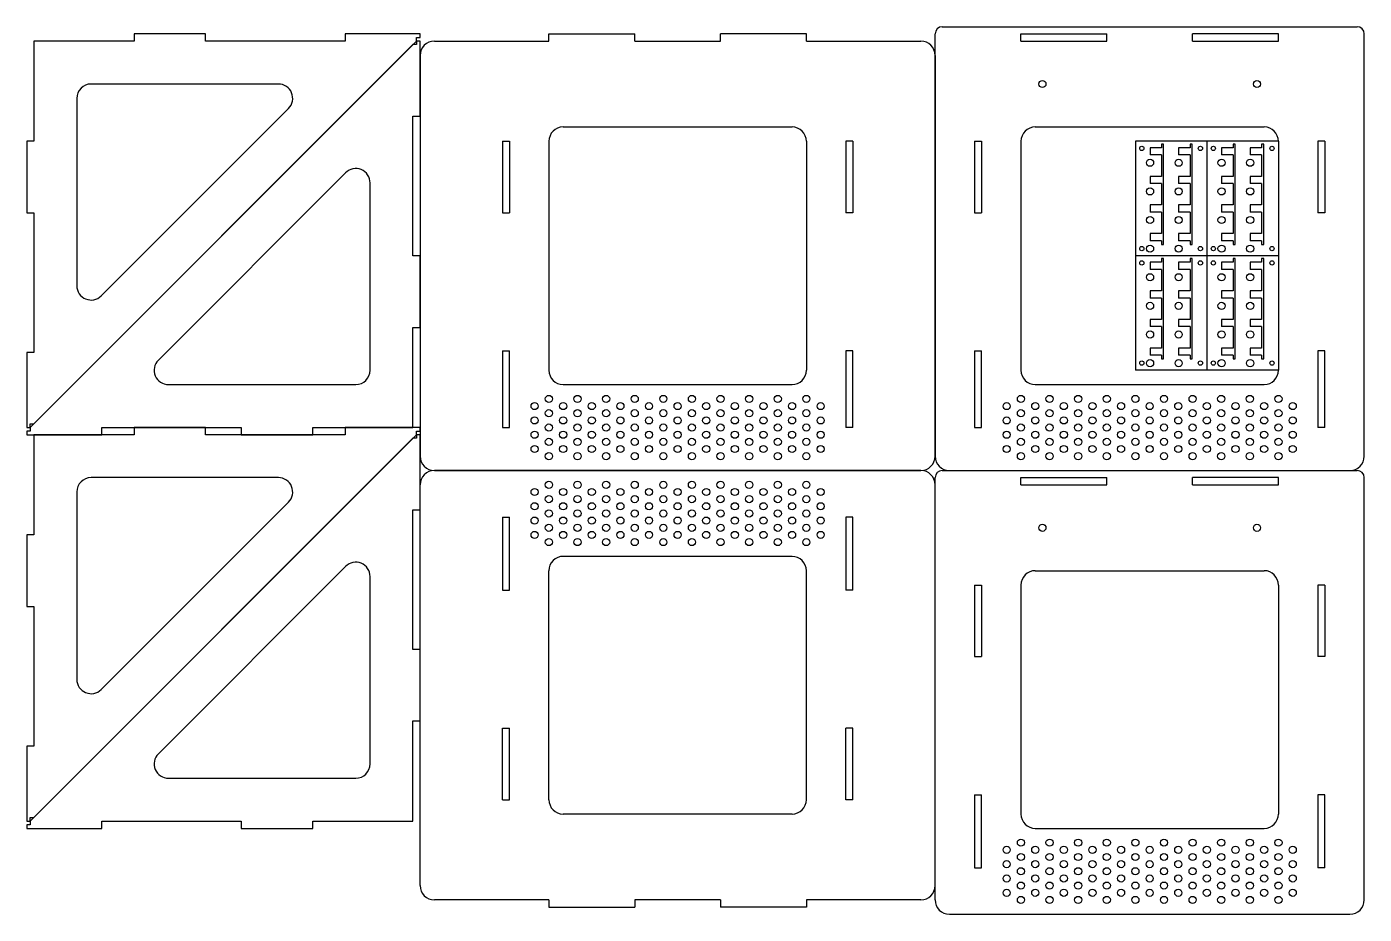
# Model space of a CAD drawing. Header units: millimetres. Extents: x 265 to 1200, y 180 to 800.
import ezdxf

# ---------------------------------------------------------------- set-up
doc = ezdxf.new("R2010")
doc.units = ezdxf.units.MM

# ---------------------------------------------------------------- blocks, each defined once
blk = doc.blocks.new('LED Welding')
at = {"color": 179, "linetype": 'Continuous', "lineweight": 25}
for p, q in [((0, 0), (0, 50)), ((80, 50), (0, 50)), ((80, 0), (80, 50)), ((15.5, 39.75), (10.5, 39.75)), ((10.5, 31.75), (10.5, 39.75)), ((15.5, 31.75), (15.5, 39.75)), ((35.5, 39.75), (30.5, 39.75)), ((30.5, 31.75), (30.5, 39.75)), ((35.5, 31.75), (35.5, 39.75)), ((55.5, 39.75), (50.5, 39.75)), ((50.5, 31.75), (50.5, 39.75)), ((55.5, 31.75), (55.5, 39.75)), ((75.5, 39.75), (70.5, 39.75)), ((70.5, 31.75), (70.5, 39.75)), ((75.5, 31.75), (75.5, 39.75)), ((10.5, 31.75), (8, 31.75)), ((8, 31.75), (8, 30.25)), ((8, 30.25), (78, 30.25)), ((30.5, 31.75), (15.5, 31.75)), ((50.5, 31.75), (35.5, 31.75)), ((70.5, 31.75), (55.5, 31.75)), ((78, 31.75), (75.5, 31.75)), ((78, 30.25), (78, 31.75)), ((15.5, 19.75), (10.5, 19.75)), ((10.5, 11.75), (10.5, 19.75)), ((15.5, 11.75), (15.5, 19.75)), ((35.5, 19.75), (30.5, 19.75)), ((30.5, 11.75), (30.5, 19.75)), ((35.5, 11.75), (35.5, 19.75)), ((55.5, 19.75), (50.5, 19.75)), ((50.5, 11.75), (50.5, 19.75)), ((55.5, 11.75), (55.5, 19.75)), ((75.5, 19.75), (70.5, 19.75)), ((70.5, 11.75), (70.5, 19.75)), ((75.5, 11.75), (75.5, 19.75)), ((10.5, 11.75), (8, 11.75)), ((8, 11.75), (8, 10.25)), ((8, 10.25), (78, 10.25)), ((30.5, 11.75), (15.5, 11.75)), ((50.5, 11.75), (35.5, 11.75)), ((70.5, 11.75), (55.5, 11.75)), ((78, 11.75), (75.5, 11.75)), ((78, 10.25), (78, 11.75)), ((80, 0), (0, 0))]:
    blk.add_line(p, q, dxfattribs=at)
for centre, radius in [((5, 45.5), 1.5), ((75, 45.5), 1.5), ((5, 39.75), 2.5), ((25, 39.75), 2.5), ((45, 39.75), 2.5), ((65, 39.75), 2.5), ((5, 19.75), 2.5), ((25, 19.75), 2.5), ((45, 19.75), 2.5), ((65, 19.75), 2.5), ((5, 4.5), 1.5), ((75, 4.5), 1.5)]:
    blk.add_circle(centre, radius, dxfattribs=at)
blk = doc.blocks.new('4- Pillar')
at = {"color": 179, "linetype": 'Continuous', "lineweight": 25}
for p, q in [((75, 275), (75, 270)), ((125, 275), (75, 275)), ((125, 270), (125, 275)), ((222.5, 275), (222.5, 270)), ((275, 275), (222.5, 275)), ((272.5, 272.5), (275, 272.5)), ((272.5, 270), (272.5, 272.5)), ((275, 272.5), (275, 275)), ((5, 2.5), (272.5, 270)), ((5, 270), (5, 200)), ((75, 270), (5, 270)), ((222.5, 270), (125, 270)), ((175.93, 240), (45, 240)), ((35, 230), (35, 99.07)), ((52.07, 92), (183, 222.93)), ((0, 200), (0, 150)), ((5, 200), (0, 200)), ((0, 150), (5, 150)), ((5, 150), (5, 52.5)), ((0, 52.5), (0, 0)), ((5, 52.5), (0, 52.5)), ((0, 0), (2.5, 0)), ((2.5, 2.5), (5, 2.5)), ((2.5, 0), (2.5, 2.5))]:
    blk.add_line(p, q, dxfattribs=at)
for centre, start, end in [((45, 230), 90, 180), ((175.93, 230), 315, 90), ((45, 99.07), 180, 315)]:
    blk.add_arc(centre, 10, start, end, dxfattribs=at)
blk = doc.blocks.new('1- Top Top')
at = {"color": 179, "linetype": 'Continuous', "lineweight": 25}
for p, q in [((10, 300), (90, 300)), ((90, 300), (90, 305)), ((90, 305), (150, 305)), ((150, 300), (150, 305)), ((150, 300), (210, 300)), ((210, 300), (210, 305)), ((270, 305), (210, 305)), ((270, 300), (270, 305)), ((270, 300), (350, 300)), ((0, 290), (0, 10)), ((360, 290), (360, 10)), ((100, 240), (260, 240)), ((57.5, 230), (57.5, 180)), ((57.5, 230), (62.5, 230)), ((62.5, 230), (62.5, 180)), ((90, 230), (90, 70)), ((270, 230), (270, 70)), ((297.5, 230), (297.5, 180)), ((302.5, 230), (297.5, 230)), ((302.5, 230), (302.5, 180)), ((57.5, 180), (62.5, 180)), ((302.5, 180), (297.5, 180)), ((57.5, 83.5), (62.5, 83.5)), ((57.5, 83.5), (57.5, 30)), ((62.5, 30), (62.5, 83.5)), ((302.5, 83.5), (297.5, 83.5)), ((297.5, 83.5), (297.5, 30)), ((302.5, 30), (302.5, 83.5)), ((100, 60), (260, 60)), ((57.5, 30), (62.5, 30)), ((302.5, 30), (297.5, 30)), ((10, 0), (350, 0))]:
    blk.add_line(p, q, dxfattribs=at)
for centre in [(80, 45), (90, 50), (100, 45), (110, 50), (120, 45), (130, 50), (140, 45), (150, 50), (160, 45), (170, 50), (180, 45), (190, 50), (200, 45), (210, 50), (220, 45), (230, 50), (240, 45), (250, 50), (260, 45), (270, 50), (280, 45), (80, 35), (90, 40), (100, 35), (110, 40), (120, 35), (130, 40), (140, 35), (150, 40), (160, 35), (170, 40), (180, 35), (190, 40), (200, 35), (210, 40), (220, 35), (230, 40), (240, 35), (250, 40), (260, 35), (270, 40), (280, 35), (90, 30), (110, 30), (130, 30), (150, 30), (170, 30), (190, 30), (210, 30), (230, 30), (250, 30), (270, 30), (80, 25), (90, 20), (100, 25), (110, 20), (120, 25), (130, 20), (140, 25), (150, 20), (160, 25), (170, 20), (180, 25), (190, 20), (200, 25), (210, 20), (220, 25), (230, 20), (240, 25), (250, 20), (260, 25), (270, 20), (280, 25), (80, 15), (90, 10), (100, 15), (110, 10), (120, 15), (130, 10), (140, 15), (150, 10), (160, 15), (170, 10), (180, 15), (190, 10), (200, 15), (210, 10), (220, 15), (230, 10), (240, 15), (250, 10), (260, 15), (270, 10), (280, 15)]:
    blk.add_circle(centre, 2.5, dxfattribs=at)
for centre, start, end in [((10, 290), 90, 180), ((350, 290), 0, 90), ((100, 230), 90, 180), ((260, 230), 0, 90), ((100, 70), 180, 270), ((260, 70), 270, 0), ((10, 10), 180, 270), ((350, 10), 270, 0)]:
    blk.add_arc(centre, 10, start, end, dxfattribs=at)
blk = doc.blocks.new('1- Top')
at = {"color": 179, "linetype": 'Continuous', "lineweight": 25}
for p, q in [((10, 300), (90, 300)), ((90, 300), (90, 305)), ((90, 305), (150, 305)), ((150, 300), (150, 305)), ((150, 300), (210, 300)), ((210, 300), (210, 305)), ((270, 305), (210, 305)), ((270, 300), (270, 305)), ((270, 300), (350, 300)), ((0, 290), (0, 10)), ((360, 290), (360, 10)), ((100, 240), (260, 240)), ((57.5, 230), (57.5, 180)), ((57.5, 230), (62.5, 230)), ((62.5, 230), (62.5, 180)), ((90, 230), (90, 70)), ((270, 230), (270, 70)), ((297.5, 230), (297.5, 180)), ((302.5, 230), (297.5, 230)), ((302.5, 230), (302.5, 180)), ((57.5, 180), (62.5, 180)), ((302.5, 180), (297.5, 180)), ((57.5, 83.5), (62.5, 83.5)), ((57.5, 83.5), (57.5, 32.5)), ((62.5, 32.5), (62.5, 83.5)), ((302.5, 83.5), (297.5, 83.5)), ((297.5, 83.5), (297.5, 32.5)), ((302.5, 32.5), (302.5, 83.5)), ((100, 60), (260, 60)), ((57.5, 32.5), (62.5, 32.5)), ((302.5, 32.5), (297.5, 32.5)), ((10, 0), (350, 0))]:
    blk.add_line(p, q, dxfattribs=at)
for centre in [(80, 45), (90, 50), (100, 45), (110, 50), (120, 45), (130, 50), (140, 45), (150, 50), (160, 45), (170, 50), (180, 45), (190, 50), (200, 45), (210, 50), (220, 45), (230, 50), (240, 45), (250, 50), (260, 45), (270, 50), (280, 45), (80, 35), (90, 40), (100, 35), (110, 40), (120, 35), (130, 40), (140, 35), (150, 40), (160, 35), (170, 40), (180, 35), (190, 40), (200, 35), (210, 40), (220, 35), (230, 40), (240, 35), (250, 40), (260, 35), (270, 40), (280, 35), (90, 30), (110, 30), (130, 30), (150, 30), (170, 30), (190, 30), (210, 30), (230, 30), (250, 30), (270, 30), (80, 25), (90, 20), (100, 25), (110, 20), (120, 25), (130, 20), (140, 25), (150, 20), (160, 25), (170, 20), (180, 25), (190, 20), (200, 25), (210, 20), (220, 25), (230, 20), (240, 25), (250, 20), (260, 25), (270, 20), (280, 25), (80, 15), (90, 10), (100, 15), (110, 10), (120, 15), (130, 10), (140, 15), (150, 10), (160, 15), (170, 10), (180, 15), (190, 10), (200, 15), (210, 10), (220, 15), (230, 10), (240, 15), (250, 10), (260, 15), (270, 10), (280, 15)]:
    blk.add_circle(centre, 2.5, dxfattribs=at)
for centre, start, end in [((10, 290), 90, 180), ((350, 290), 0, 90), ((100, 230), 90, 180), ((260, 230), 0, 90), ((100, 70), 180, 270), ((260, 70), 270, 0), ((10, 10), 180, 270), ((350, 10), 270, 0)]:
    blk.add_arc(centre, 10, start, end, dxfattribs=at)
blk = doc.blocks.new('1- Back')
at = {"color": 179, "linetype": 'Continuous', "lineweight": 25}
for p, q in [((5, 310), (295, 310)), ((0, 10), (0, 305)), ((60, 305), (120, 305)), ((60, 300), (60, 305)), ((60, 300), (120, 300)), ((120, 300), (120, 305)), ((240, 305), (180, 305)), ((180, 300), (180, 305)), ((180, 300), (240, 300)), ((240, 300), (240, 305)), ((300, 10), (300, 305)), ((70, 240), (230, 240)), ((27.5, 230), (27.5, 180)), ((27.5, 230), (32.5, 230)), ((32.5, 230), (32.5, 180)), ((60, 230), (60, 70)), ((240, 230), (240, 70)), ((267.5, 230), (267.5, 180)), ((272.5, 230), (267.5, 230)), ((272.5, 230), (272.5, 180)), ((27.5, 180), (32.5, 180)), ((272.5, 180), (267.5, 180)), ((27.5, 83.5), (32.5, 83.5)), ((27.5, 83.5), (27.5, 32.5)), ((32.5, 32.5), (32.5, 83.5)), ((272.5, 83.5), (267.5, 83.5)), ((267.5, 83.5), (267.5, 32.5)), ((272.5, 32.5), (272.5, 83.5)), ((70, 60), (230, 60)), ((27.5, 32.5), (32.5, 32.5)), ((272.5, 32.5), (267.5, 32.5)), ((10, 0), (290, 0))]:
    blk.add_line(p, q, dxfattribs=at)
for centre in [(75, 270), (225, 270), (50, 45), (60, 50), (70, 45), (80, 50), (90, 45), (100, 50), (110, 45), (120, 50), (130, 45), (140, 50), (150, 45), (160, 50), (170, 45), (180, 50), (190, 45), (200, 50), (210, 45), (220, 50), (230, 45), (240, 50), (250, 45), (50, 35), (60, 40), (70, 35), (80, 40), (90, 35), (100, 40), (110, 35), (120, 40), (130, 35), (140, 40), (150, 35), (160, 40), (170, 35), (180, 40), (190, 35), (200, 40), (210, 35), (220, 40), (230, 35), (240, 40), (250, 35), (60, 30), (80, 30), (100, 30), (120, 30), (140, 30), (160, 30), (180, 30), (200, 30), (220, 30), (240, 30), (50, 25), (60, 20), (70, 25), (80, 20), (90, 25), (100, 20), (110, 25), (120, 20), (130, 25), (140, 20), (150, 25), (160, 20), (170, 25), (180, 20), (190, 25), (200, 20), (210, 25), (220, 20), (230, 25), (240, 20), (250, 25), (50, 15), (60, 10), (70, 15), (80, 10), (90, 15), (100, 10), (110, 15), (120, 10), (130, 15), (140, 10), (150, 15), (160, 10), (170, 15), (180, 10), (190, 15), (200, 10), (210, 15), (220, 10), (230, 15), (240, 10), (250, 15)]:
    blk.add_circle(centre, 2.5, dxfattribs=at)
for centre, radius, start, end in [((5, 305), 5, 90, 180), ((295, 305), 5, 0, 90), ((70, 230), 10, 90, 180), ((230, 230), 10, 0, 90), ((70, 70), 10, 180, 270), ((230, 70), 10, 270, 0), ((10, 10), 10, 180, 270), ((290, 10), 10, 270, 0)]:
    blk.add_arc(centre, radius, start, end, dxfattribs=at)
blk = doc.blocks.new('1- Back Back')
at = {"color": 179, "linetype": 'Continuous', "lineweight": 25}
for p, q in [((5, 310), (295, 310)), ((0, 10), (0, 305)), ((60, 305), (120, 305)), ((60, 300), (60, 305)), ((60, 300), (120, 300)), ((120, 300), (120, 305)), ((240, 305), (180, 305)), ((180, 300), (180, 305)), ((180, 300), (240, 300)), ((240, 300), (240, 305)), ((300, 10), (300, 305)), ((70, 240), (230, 240)), ((27.5, 230), (27.5, 180)), ((27.5, 230), (32.5, 230)), ((32.5, 230), (32.5, 180)), ((60, 230), (60, 70)), ((240, 230), (240, 70)), ((267.5, 230), (267.5, 180)), ((272.5, 230), (267.5, 230)), ((272.5, 230), (272.5, 180)), ((27.5, 180), (32.5, 180)), ((272.5, 180), (267.5, 180)), ((27.5, 83.5), (32.5, 83.5)), ((27.5, 83.5), (27.5, 30)), ((32.5, 30), (32.5, 83.5)), ((272.5, 83.5), (267.5, 83.5)), ((267.5, 83.5), (267.5, 30)), ((272.5, 30), (272.5, 83.5)), ((70, 60), (230, 60)), ((27.5, 30), (32.5, 30)), ((272.5, 30), (267.5, 30)), ((10, 0), (290, 0))]:
    blk.add_line(p, q, dxfattribs=at)
for centre in [(75, 270), (225, 270), (50, 45), (60, 50), (70, 45), (80, 50), (90, 45), (100, 50), (110, 45), (120, 50), (130, 45), (140, 50), (150, 45), (160, 50), (170, 45), (180, 50), (190, 45), (200, 50), (210, 45), (220, 50), (230, 45), (240, 50), (250, 45), (50, 35), (60, 40), (70, 35), (80, 40), (90, 35), (100, 40), (110, 35), (120, 40), (130, 35), (140, 40), (150, 35), (160, 40), (170, 35), (180, 40), (190, 35), (200, 40), (210, 35), (220, 40), (230, 35), (240, 40), (250, 35), (60, 30), (80, 30), (100, 30), (120, 30), (140, 30), (160, 30), (180, 30), (200, 30), (220, 30), (240, 30), (50, 25), (60, 20), (70, 25), (80, 20), (90, 25), (100, 20), (110, 25), (120, 20), (130, 25), (140, 20), (150, 25), (160, 20), (170, 25), (180, 20), (190, 25), (200, 20), (210, 25), (220, 20), (230, 25), (240, 20), (250, 25), (50, 15), (60, 10), (70, 15), (80, 10), (90, 15), (100, 10), (110, 15), (120, 10), (130, 15), (140, 10), (150, 15), (160, 10), (170, 15), (180, 10), (190, 15), (200, 10), (210, 15), (220, 10), (230, 15), (240, 10), (250, 15)]:
    blk.add_circle(centre, 2.5, dxfattribs=at)
for centre, radius, start, end in [((5, 305), 5, 90, 180), ((295, 305), 5, 0, 90), ((70, 230), 10, 90, 180), ((230, 230), 10, 0, 90), ((70, 70), 10, 180, 270), ((230, 70), 10, 270, 0), ((10, 10), 10, 180, 270), ((290, 10), 10, 270, 0)]:
    blk.add_arc(centre, radius, start, end, dxfattribs=at)

msp = doc.modelspace()

# ---------------------------------------------------------------- block references
at = {"color": 7, "linetype": 'Continuous'}
for name, p in [('4- Pillar', (265.02, 520.03)), ('1- Top Top', (540.02, 490.03)), ('1- Back Back', (900.02, 490.03)), ('4- Pillar', (265.02, 245.03)), ('1- Back', (900.02, 180.03))]:
    msp.add_blockref(name, p, dxfattribs=at)
for name, p, rotation in [('4- Pillar', (540.02, 790.03), 180), ('LED Welding', (1090.02, 640.03), 90), ('LED Welding', (1140.02, 640.03), 90), ('LED Welding', (1090.02, 560.03), 90), ('LED Welding', (1140.02, 560.03), 90), ('4- Pillar', (540.02, 515.03), 180), ('1- Top', (900.02, 490.03), 180)]:
    msp.add_blockref(name, p, dxfattribs=dict(at, rotation=rotation))

doc.saveas('drawing.dxf')
